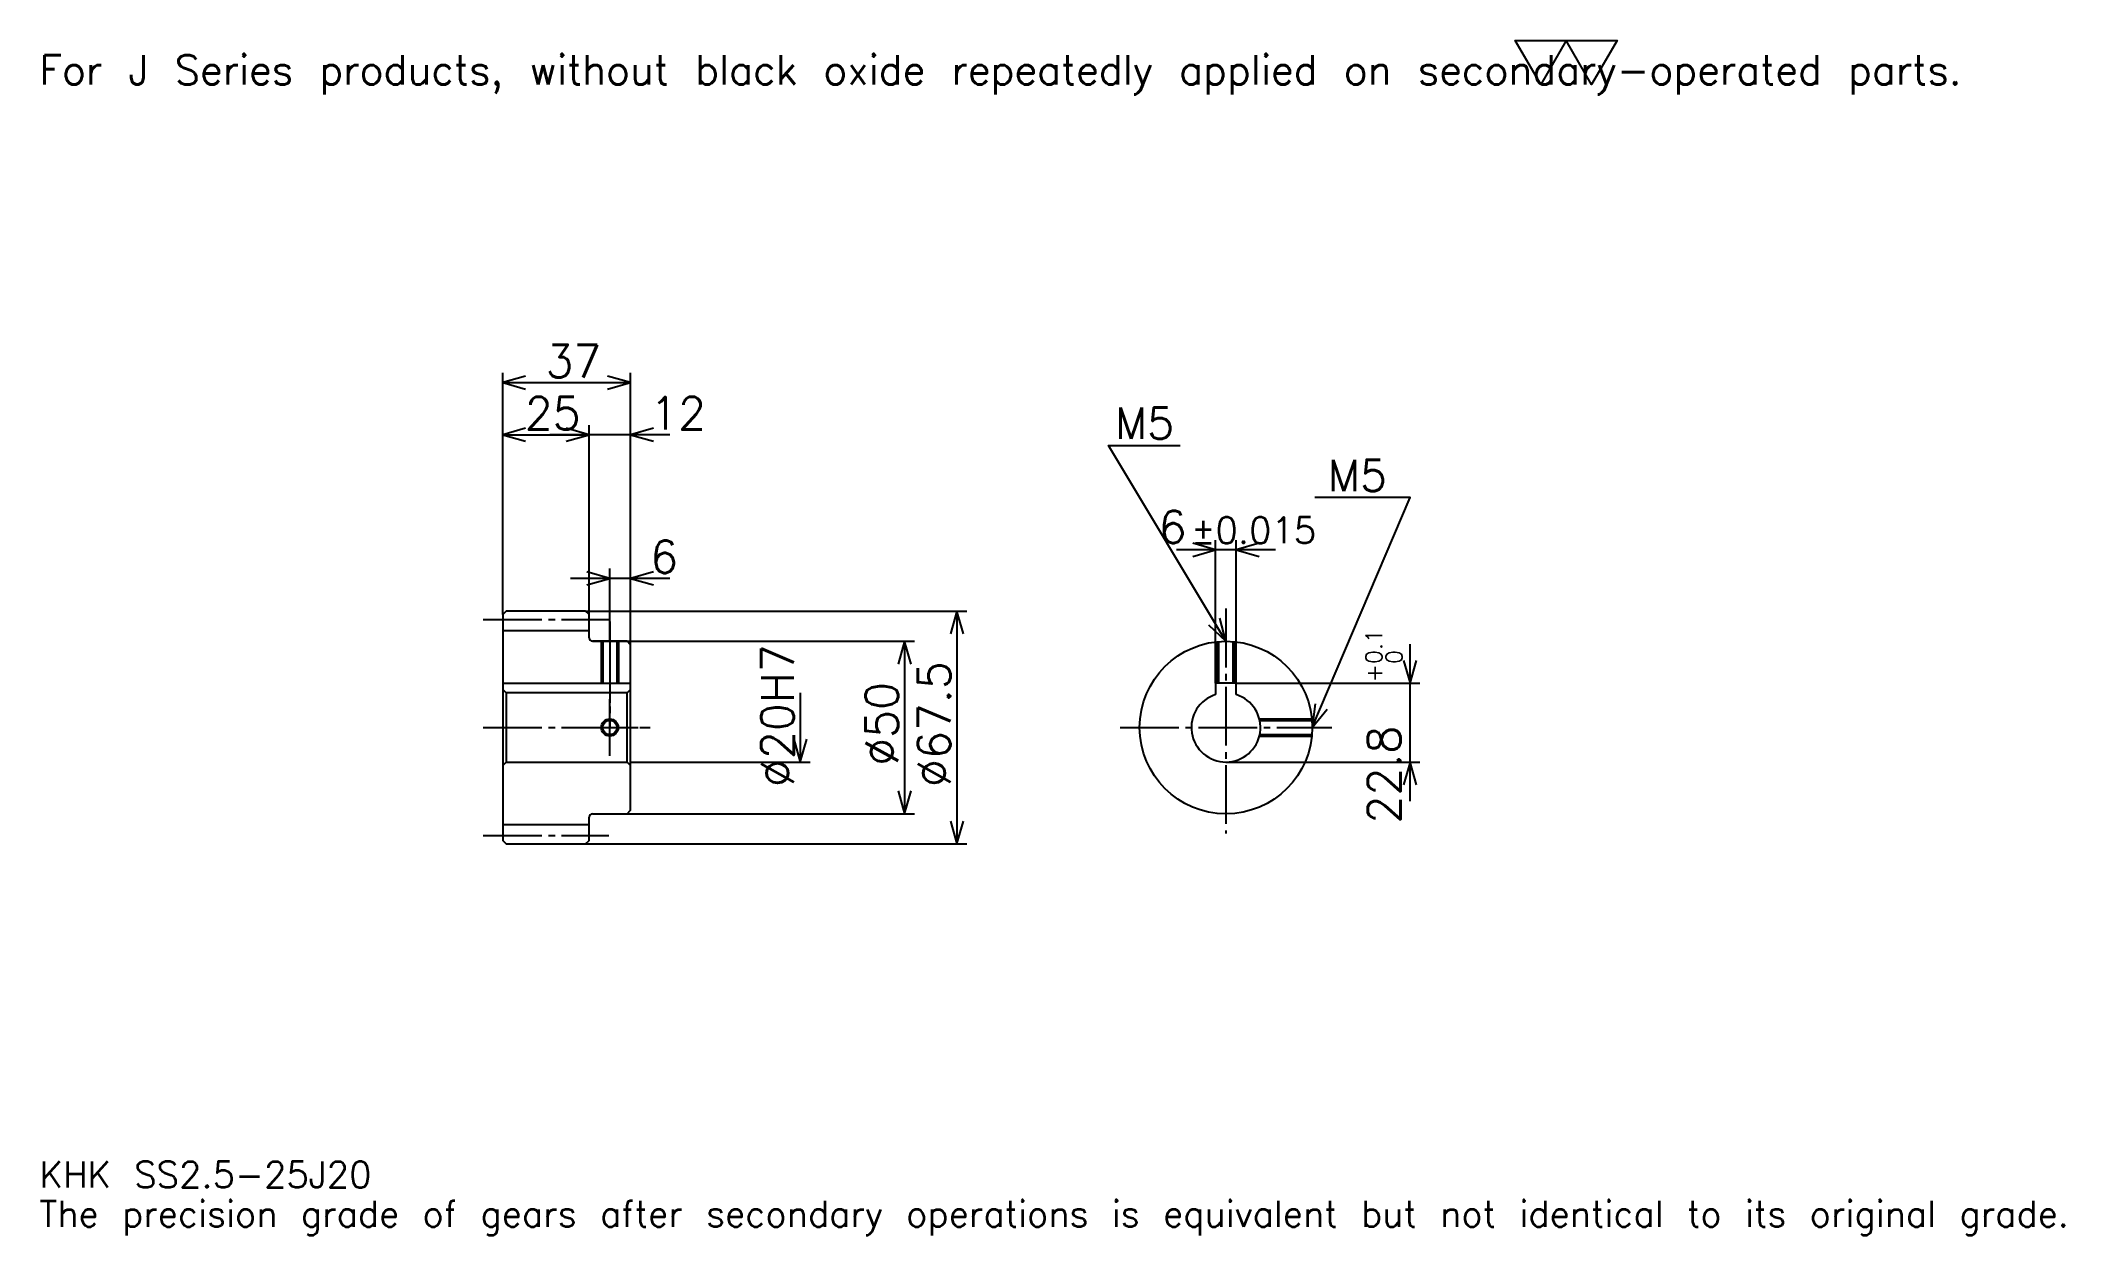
# Model space of a CAD drawing. Extents: x 19 to 606, y 7 to 353.
import ezdxf

# ---------------------------------------------------------------- set-up
doc = ezdxf.new("R2010")
doc.units = 0
doc.linetypes.add('DASHDOT', pattern=[22.695651, 17.021739, -1.891304, 1.891304, -1.891304])
doc.layers.get('0').update_dxf_attribs({"linetype": 'CONTINUOUS'})
doc.layers.add('DASHDOT', color=6, linetype='DASHDOT')
doc.styles.add('KANJI', font='TXT', dxfattribs={"bigfont": 'BIGFONT'})

msp = doc.modelspace()

# ---------------------------------------------------------------- linework, layer by layer
at = {"color": 5}
for p, q in [((153.195663, 187.891312), (153.195663, 256.92392)), ((153.195663, 254.086975), (190.195663, 254.086975)), ((190.195663, 187.891312), (190.195663, 256.92392)), ((178.195663, 187.891312), (178.195663, 241.793488)), ((153.195663, 238.956528), (178.195663, 238.956528)), ((201.543488, 238.956528), (166.847839, 238.956528)), ((377.065247, 205.619568), (348.369568, 205.619568)), ((359.717407, 166.941315), (359.717407, 208.456528)), ((365.717407, 166.941315), (365.717407, 208.456528)), ((184.195663, 187.891312), (184.195663, 200.184784)), ((201.543488, 197.347839), (172.847839, 197.347839)), ((153.195663, 186.891312), (153.195663, 187.891312)), ((177.195663, 187.891312), (190.195663, 187.891312)), ((178.195663, 186.891312), (178.195663, 187.891312)), ((184.195663, 179.141312), (184.195663, 187.891312)), ((184.195663, 179.141312), (184.195663, 187.891312)), ((190.195663, 187.891312), (287.597839, 187.891312)), ((190.195663, 178.141312), (190.195663, 187.891312)), ((284.760864, 187.891312), (284.760864, 120.391312)), ((179.195663, 179.141312), (190.195663, 179.141312)), ((190.195663, 179.141312), (272.467407, 179.141312)), ((269.630432, 179.141312), (269.630432, 129.141312)), ((416.086975, 132.793488), (416.086975, 178.289139)), ((365.717407, 166.941315), (418.923889, 166.941315)), ((239.369568, 164.141312), (239.369568, 144.141312)), ((190.195663, 144.141312), (242.206543, 144.141312)), ((362.717407, 144.141312), (418.923889, 144.141312)), ((179.195663, 129.141312), (190.195663, 129.141312)), ((190.195663, 129.141312), (272.467407, 129.141312)), ((177.195663, 120.391312), (190.195663, 120.391312)), ((190.195663, 120.391312), (287.597839, 120.391312))]:
    msp.add_line(p, q, dxfattribs=at)
at = {"color": 4}
for p, q in [((153.195663, 182.266312), (178.195663, 182.266312)), ((153.195663, 166.941315), (190.195663, 166.941315)), ((189.195663, 164.141312), (190.195663, 165.141312)), ((154.195663, 164.141312), (154.195663, 144.141312)), ((189.195663, 144.141312), (190.195663, 143.141312)), ((153.195663, 126.016312), (178.195663, 126.016312))]:
    msp.add_line(p, q, dxfattribs=at)
at = {"color": 7}
msp.add_lwpolyline([(453.913055, 340.434784), (446.536957, 353.220001), (476.041321, 353.220001), (468.665222, 340.434784), (461.289154, 353.220001), (453.913055, 340.434784)], dxfattribs=at)
at = {"color": 5}
for points in [[(159.815231, 255.978271), (153.195663, 254.086975), (159.815231, 252.195663)], [(183.576096, 252.195663), (190.195663, 254.086975), (183.576096, 255.978271)], [(159.815231, 240.847839), (153.195663, 238.956528), (159.815231, 237.065216)], [(171.576096, 237.065216), (178.195663, 238.956528), (171.576096, 240.847839)], [(171.576096, 237.065216), (178.195663, 238.956528), (171.576096, 240.847839)], [(196.815231, 240.847839), (190.195663, 238.956528), (196.815231, 237.065216)], [(362.717407, 179.141312), (328.67392, 235.880432), (349.478271, 235.880432)], [(387.717407, 154.141312), (416.086975, 220.75), (388.473907, 220.75)], [(353.097839, 203.728271), (359.717407, 205.619568), (353.097839, 207.51088)], [(372.336975, 207.51088), (365.717407, 205.619568), (372.336975, 203.728271)], [(177.576096, 195.456528), (184.195663, 197.347839), (177.576096, 199.239136)], [(196.815231, 199.239136), (190.195663, 197.347839), (196.815231, 195.456528)], [(286.652191, 181.271744), (284.760864, 187.891312), (282.869568, 181.271744)], [(357.68988, 183.844467), (362.717407, 179.141312), (360.933441, 185.790604)], [(271.521759, 172.521744), (269.630432, 179.141312), (267.739136, 172.521744)], [(414.195679, 173.560883), (416.086975, 166.941315), (417.978271, 173.560883)], [(388.571228, 160.97261), (387.717407, 154.141312), (392.051331, 159.490387)], [(237.478271, 150.76088), (239.369568, 144.141312), (241.26088, 150.76088)], [(417.978271, 137.521744), (416.086975, 144.141312), (414.195679, 137.521744)], [(267.739136, 135.76088), (269.630432, 129.141312), (271.521759, 135.76088)], [(282.869568, 127.01088), (284.760864, 120.391312), (286.652191, 127.01088)]]:
    msp.add_lwpolyline(points, dxfattribs=at)
at = {"color": 4}
for points in [[(178.195663, 180.141312), (178.195663, 186.891312), (177.195663, 187.891312), (154.195663, 187.891312), (153.195663, 186.891312), (153.195663, 143.141312)], [(179.195663, 129.141312), (189.195663, 129.141312), (190.195663, 130.141312), (190.195663, 178.141312), (189.195663, 179.141312), (179.195663, 179.141312)], [(181.695663, 179.141312), (181.695663, 166.941315)], [(182.130661, 179.141312), (182.130661, 166.941315)], [(186.260666, 179.141312), (186.260666, 166.941315)], [(186.695663, 179.141312), (186.695663, 166.941315)], [(360.217407, 166.941315), (360.217407, 179.015991)], [(360.652405, 166.941315), (360.652405, 179.055878)], [(364.78241, 166.941315), (364.78241, 179.055878)], [(365.217407, 166.941315), (365.217407, 179.015991)], [(153.195663, 143.141312), (154.195663, 144.141312), (189.195663, 144.141312), (189.195663, 164.141312), (154.195663, 164.141312), (153.195663, 165.141312)], [(365.717407, 163.68071), (365.717407, 166.941315), (359.717407, 166.941315), (359.717407, 163.68071)], [(372.399872, 156.641312), (387.592102, 156.641312)], [(372.501892, 156.206314), (387.631958, 156.206314)], [(372.399872, 151.641312), (387.592102, 151.641312)], [(372.501892, 152.076309), (387.631958, 152.076309)], [(153.195663, 143.141312), (153.195663, 121.391312), (154.195663, 120.391312), (177.195663, 120.391312), (178.195663, 121.391312), (178.195663, 128.141312)]]:
    msp.add_lwpolyline(points, dxfattribs=at)
for centre, radius in [((362.717407, 154.141312), 25), ((184.195663, 154.141312), 2.065)]:
    msp.add_circle(centre, radius, dxfattribs=at)
at = {"color": 7}
msp.add_circle((184.195663, 154.141312), 2.5, dxfattribs=at)
at = {"color": 4}
for centre, radius, start, end in [((179.195663, 180.141312), 1, 180, 270), ((362.717407, 154.141312), 10, 107.457602748, 72.542397252), ((179.195663, 128.141312), 1, 90, 180)]:
    msp.add_arc(centre, radius, start, end, dxfattribs=at)
at = {"layer": 'DASHDOT', "color": 7}
for p, q in [((362.717407, 188.597839), (362.717407, 123.4674)), ((147.521744, 185.391312), (183.869583, 185.391312)), ((184.195663, 179.141312), (184.195663, 154.141312)), ((147.521744, 154.141312), (195.869568, 154.141312)), ((332.043488, 154.141312), (393.391296, 154.141312)), ((147.521744, 122.891312), (183.869583, 122.891312))]:
    msp.add_line(p, q, dxfattribs=at)
for points in [[(184.195663, 184.815216), (184.195663, 161.267395)], [(184.195663, 145.967392), (184.195663, 162.315231)], [(176.021759, 154.141312), (192.369568, 154.141312)]]:
    msp.add_lwpolyline(points, dxfattribs=at)

# ---------------------------------------------------------------- texts
at = {"color": 7, "style": 'KANJI'}
for s, height, p in [('For J Series products, without black oxide repeatedly applied on secondary-operated parts.', 8.51087, (18.913044, 340.434784)), ('37', 9.456522, (165.54892, 255.600006)), ('25', 9.456522, (159.54892, 240.469574)), ('12', 9.456522, (195.869568, 240.469574)), ('M5', 9.078261, (330.565247, 237.771744)), ('M5', 9.078261, (392.256531, 222.641312)), ('6', 9.456522, (343.197266, 207.51088)), ('%%p0.015', 7.565217, (352.558075, 207.51088)), ('6', 9.456522, (195.869568, 198.86087)), ('KHK SS2.5-25J20', 7.565217, (18.913044, 20.804348)), ('The precision grade of gears after secondary operations is equivalent but not identical to its original grade.', 7.565217, (18.913044, 9.456522))]:
    msp.add_text(s, height=height, dxfattribs=at).set_placement(p)
for s, height, p in [('%%c20H7', 9.456522, (237.478271, 136.883163)), ('0.1', 4.728261, (407.954346, 172.524597)), ('0', 4.728261, (413.817383, 172.524597)), ('%%c67.5', 9.456522, (282.869568, 136.883163)), ('+', 4.728261, (407.954346, 167.228943)), ('%%c50', 9.456522, (267.739136, 143.029907)), ('22.8', 9.456522, (413.25, 126.297379))]:
    msp.add_text(s, height=height, rotation=90, dxfattribs=at).set_placement(p)

doc.saveas('drawing.dxf')
